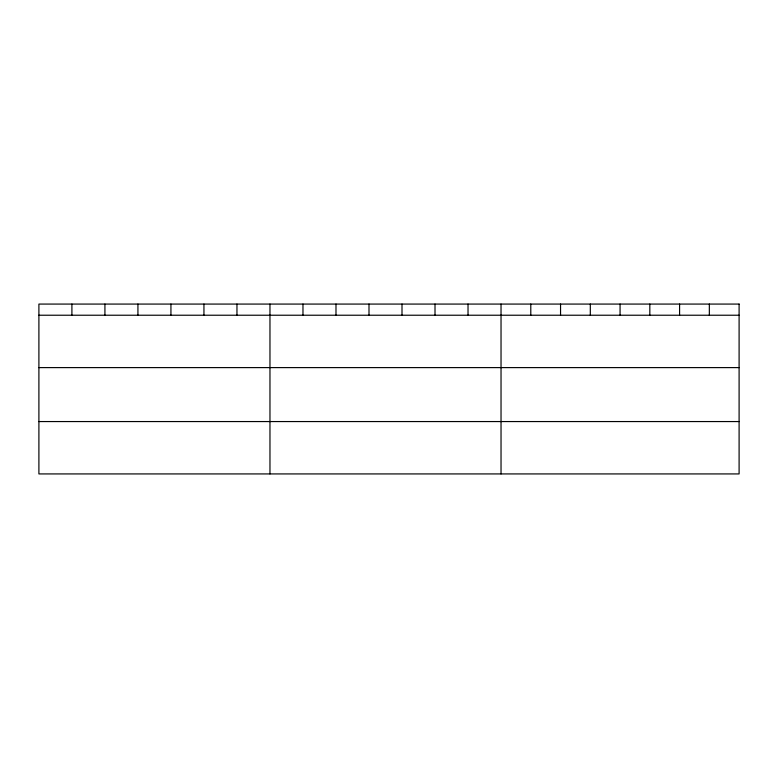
<?xml version="1.0" encoding="UTF-8"?>
<svg xmlns="http://www.w3.org/2000/svg" width="778" height="778" viewBox="0 0 778 778"><rect width="100%" height="100%" fill="white"/><g stroke="black" fill="none" stroke-linecap="round" stroke-linejoin="round"><path stroke-width="1.17" d="M38.9 315.226L739.1 315.226M38.9 367.605L739.1 367.605M38.9 421.559L739.1 421.559M709.341 304.072L709.341 315.226M679.583 304.072L679.583 315.226M649.825 304.072L649.825 315.226M620.066 304.072L620.066 315.226M590.308 304.072L590.308 315.226M560.549 304.072L560.549 315.226M530.79 304.072L530.79 315.226M501.032 304.072L501.032 473.928M468.025 304.072L468.025 315.226M435.009 304.072L435.009 315.226M402.002 304.072L402.002 315.226M368.996 304.072L368.996 315.226M335.989 304.072L335.989 315.226M302.973 304.072L302.973 315.226M269.966 304.072L269.966 473.928M236.959 304.072L236.959 315.226M203.943 304.072L203.943 315.226M170.936 304.072L170.936 315.226M137.93 304.072L137.93 315.226M104.923 304.072L104.923 315.226M71.907 304.072L71.907 315.226M739.1 304.072L38.9 304.072L38.9 473.928L739.1 473.928L739.1 304.072"/></g></svg>
